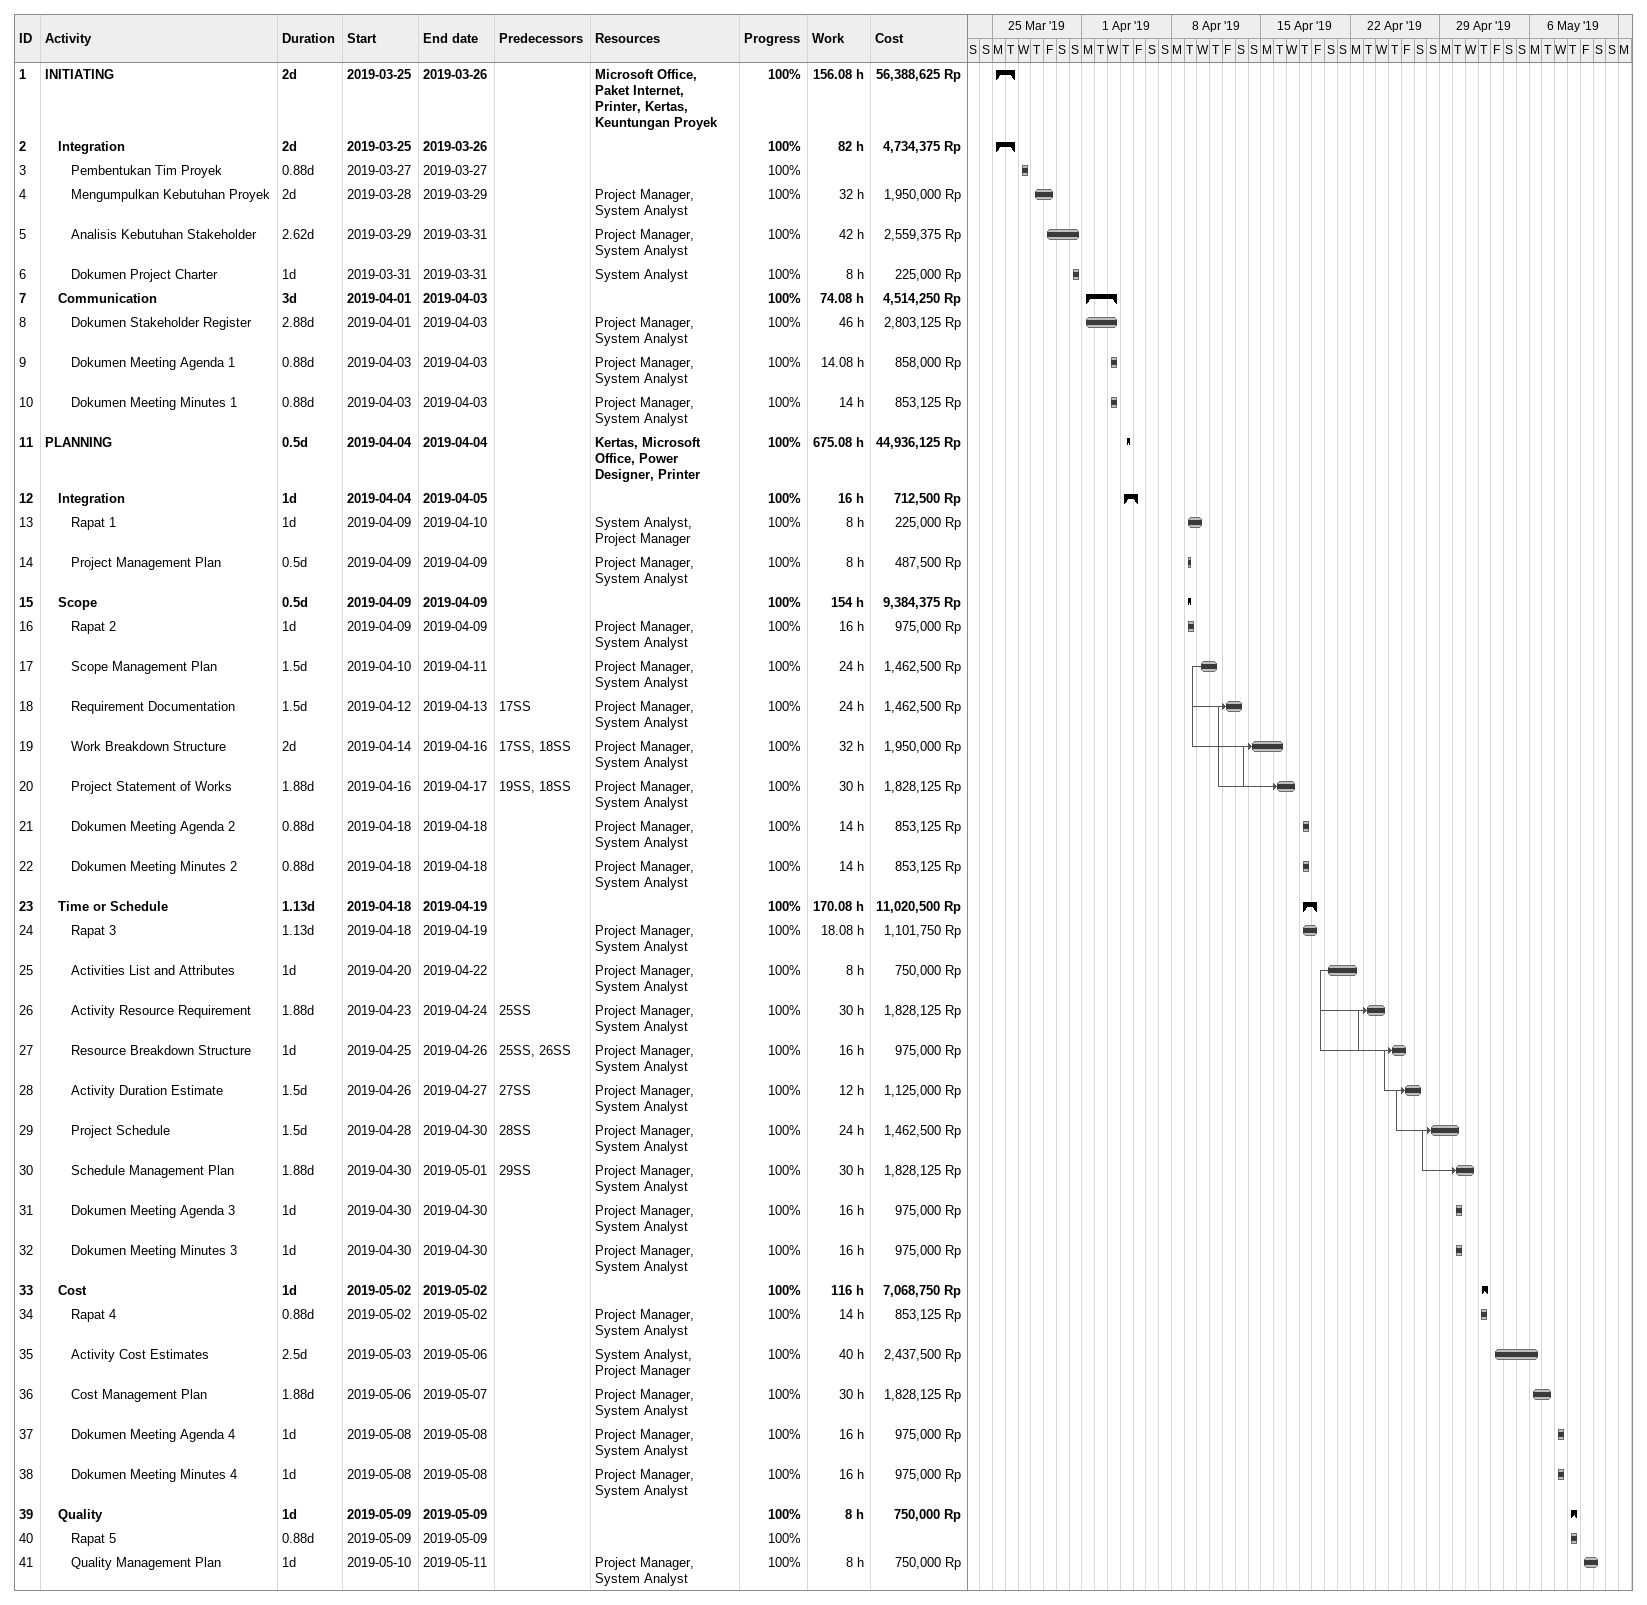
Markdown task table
| ID | Level | Task | Duration | Start | Finish | Predecessors | Resources | % complete | Work (h) | Cost (Rp) |
|---|---|---|---|---|---|---|---|---|---|---|
| 1 | 1 | **INITIATING** | 2d | 2019-03-25 | 2019-03-26 |  | Microsoft Office, Paket Internet, Printer, Kertas, Keuntungan Proyek | 100 | 156.08 | 56388625 |
| 2 | 2 | **Integration** | 2d | 2019-03-25 | 2019-03-26 |  |  | 100 | 82 | 4734375 |
| 3 | 3 | Pembentukan Tim Proyek | 0.88d | 2019-03-27 | 2019-03-27 |  |  | 100 |  |  |
| 4 | 3 | Mengumpulkan Kebutuhan Proyek | 2d | 2019-03-28 | 2019-03-29 |  | Project Manager, System Analyst | 100 | 32 | 1950000 |
| 5 | 3 | Analisis Kebutuhan Stakeholder | 2.62d | 2019-03-29 | 2019-03-31 |  | Project Manager, System Analyst | 100 | 42 | 2559375 |
| 6 | 3 | Dokumen Project Charter | 1d | 2019-03-31 | 2019-03-31 |  | System Analyst | 100 | 8 | 225000 |
| 7 | 2 | **Communication** | 3d | 2019-04-01 | 2019-04-03 |  |  | 100 | 74.08 | 4514250 |
| 8 | 3 | Dokumen Stakeholder Register | 2.88d | 2019-04-01 | 2019-04-03 |  | Project Manager, System Analyst | 100 | 46 | 2803125 |
| 9 | 3 | Dokumen Meeting Agenda 1 | 0.88d | 2019-04-03 | 2019-04-03 |  | Project Manager, System Analyst | 100 | 14.08 | 858000 |
| 10 | 3 | Dokumen Meeting Minutes 1 | 0.88d | 2019-04-03 | 2019-04-03 |  | Project Manager, System Analyst | 100 | 14 | 853125 |
| 11 | 1 | **PLANNING** | 0.5d | 2019-04-04 | 2019-04-04 |  | Kertas, Microsoft Office, Power Designer, Printer | 100 | 675.08 | 44936125 |
| 12 | 2 | **Integration** | 1d | 2019-04-04 | 2019-04-05 |  |  | 100 | 16 | 712500 |
| 13 | 3 | Rapat 1 | 1d | 2019-04-09 | 2019-04-10 |  | System Analyst, Project Manager | 100 | 8 | 225000 |
| 14 | 3 | Project Management Plan | 0.5d | 2019-04-09 | 2019-04-09 |  | Project Manager, System Analyst | 100 | 8 | 487500 |
| 15 | 2 | **Scope** | 0.5d | 2019-04-09 | 2019-04-09 |  |  | 100 | 154 | 9384375 |
| 16 | 3 | Rapat 2 | 1d | 2019-04-09 | 2019-04-09 |  | Project Manager, System Analyst | 100 | 16 | 975000 |
| 17 | 3 | Scope Management Plan | 1.5d | 2019-04-10 | 2019-04-11 |  | Project Manager, System Analyst | 100 | 24 | 1462500 |
| 18 | 3 | Requirement Documentation | 1.5d | 2019-04-12 | 2019-04-13 | 17SS | Project Manager, System Analyst | 100 | 24 | 1462500 |
| 19 | 3 | Work Breakdown Structure | 2d | 2019-04-14 | 2019-04-16 | 17SS, 18SS | Project Manager, System Analyst | 100 | 32 | 1950000 |
| 20 | 3 | Project Statement of Works | 1.88d | 2019-04-16 | 2019-04-17 | 19SS, 18SS | Project Manager, System Analyst | 100 | 30 | 1828125 |
| 21 | 3 | Dokumen Meeting Agenda 2 | 0.88d | 2019-04-18 | 2019-04-18 |  | Project Manager, System Analyst | 100 | 14 | 853125 |
| 22 | 3 | Dokumen Meeting Minutes 2 | 0.88d | 2019-04-18 | 2019-04-18 |  | Project Manager, System Analyst | 100 | 14 | 853125 |
| 23 | 2 | **Time or Schedule** | 1.13d | 2019-04-18 | 2019-04-19 |  |  | 100 | 170.08 | 11020500 |
| 24 | 3 | Rapat 3 | 1.13d | 2019-04-18 | 2019-04-19 |  | Project Manager, System Analyst | 100 | 18.08 | 1101750 |
| 25 | 3 | Activities List and Attributes | 1d | 2019-04-20 | 2019-04-22 |  | Project Manager, System Analyst | 100 | 8 | 750000 |
| 26 | 3 | Activity Resource Requirement | 1.88d | 2019-04-23 | 2019-04-24 | 25SS | Project Manager, System Analyst | 100 | 30 | 1828125 |
| 27 | 3 | Resource Breakdown Structure | 1d | 2019-04-25 | 2019-04-26 | 25SS, 26SS | Project Manager, System Analyst | 100 | 16 | 975000 |
| 28 | 3 | Activity Duration Estimate | 1.5d | 2019-04-26 | 2019-04-27 | 27SS | Project Manager, System Analyst | 100 | 12 | 1125000 |
| 29 | 3 | Project Schedule | 1.5d | 2019-04-28 | 2019-04-30 | 28SS | Project Manager, System Analyst | 100 | 24 | 1462500 |
| 30 | 3 | Schedule Management Plan | 1.88d | 2019-04-30 | 2019-05-01 | 29SS | Project Manager, System Analyst | 100 | 30 | 1828125 |
| 31 | 3 | Dokumen Meeting Agenda 3 | 1d | 2019-04-30 | 2019-04-30 |  | Project Manager, System Analyst | 100 | 16 | 975000 |
| 32 | 3 | Dokumen Meeting Minutes 3 | 1d | 2019-04-30 | 2019-04-30 |  | Project Manager, System Analyst | 100 | 16 | 975000 |
| 33 | 2 | **Cost** | 1d | 2019-05-02 | 2019-05-02 |  |  | 100 | 116 | 7068750 |
| 34 | 3 | Rapat 4 | 0.88d | 2019-05-02 | 2019-05-02 |  | Project Manager, System Analyst | 100 | 14 | 853125 |
| 35 | 3 | Activity Cost Estimates | 2.5d | 2019-05-03 | 2019-05-06 |  | System Analyst, Project Manager | 100 | 40 | 2437500 |
| 36 | 3 | Cost Management Plan | 1.88d | 2019-05-06 | 2019-05-07 |  | Project Manager, System Analyst | 100 | 30 | 1828125 |
| 37 | 3 | Dokumen Meeting Agenda 4 | 1d | 2019-05-08 | 2019-05-08 |  | Project Manager, System Analyst | 100 | 16 | 975000 |
| 38 | 3 | Dokumen Meeting Minutes 4 | 1d | 2019-05-08 | 2019-05-08 |  | Project Manager, System Analyst | 100 | 16 | 975000 |
| 39 | 2 | **Quality** | 1d | 2019-05-09 | 2019-05-09 |  |  | 100 | 8 | 750000 |
| 40 | 3 | Rapat 5 | 0.88d | 2019-05-09 | 2019-05-09 |  |  | 100 |  |  |
| 41 | 3 | Quality Management Plan | 1d | 2019-05-10 | 2019-05-11 |  | Project Manager, System Analyst | 100 | 8 | 750000 |
